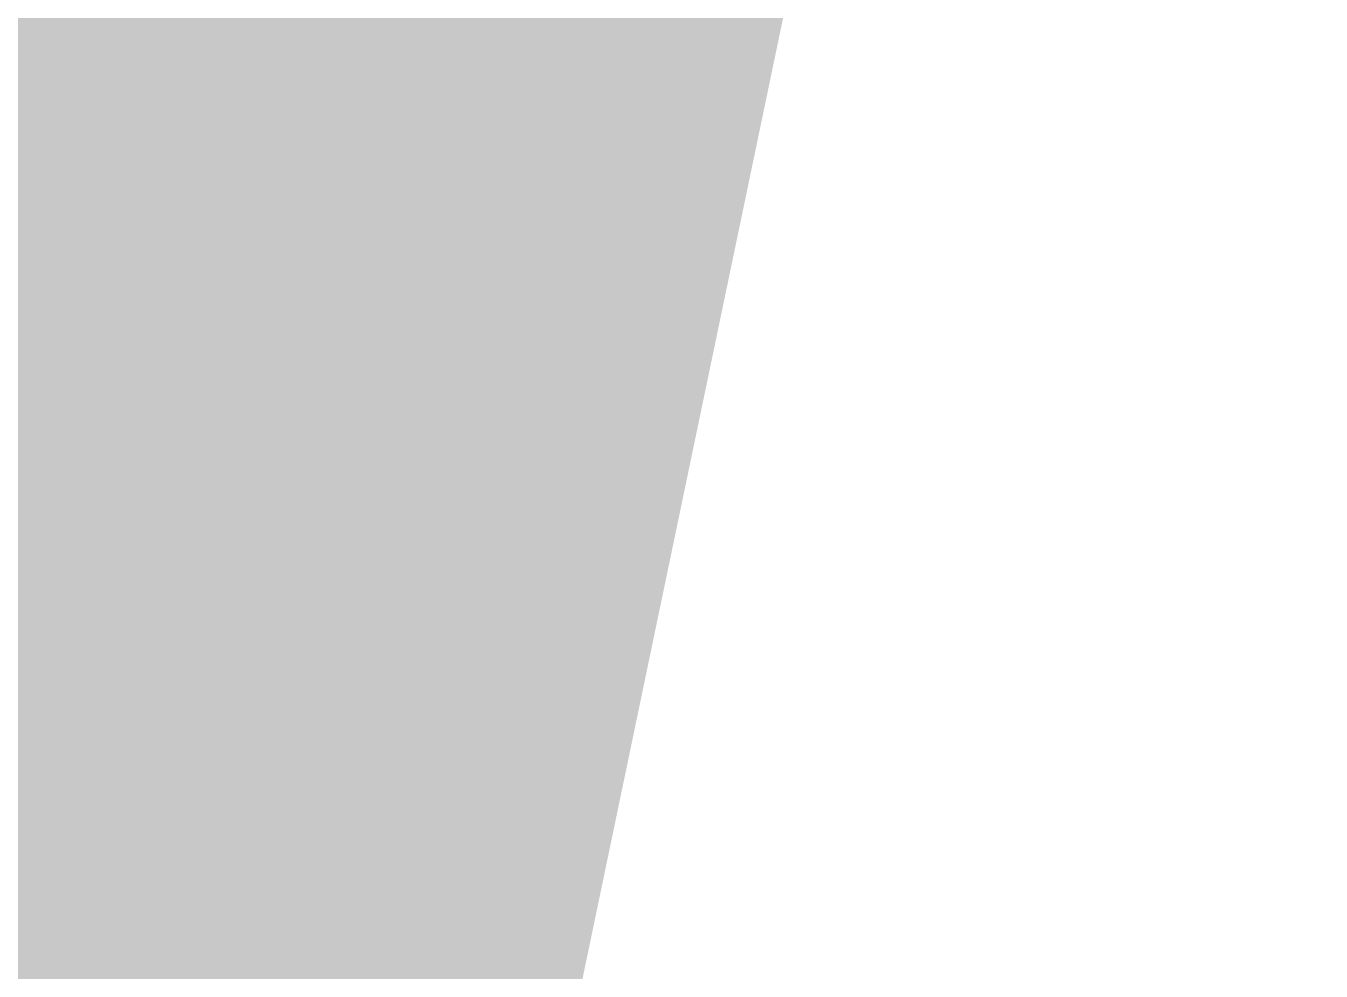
# Model space of a CAD drawing. Header units: inches. Extents: x 144.44 to 146.19, y -38.5 to -37.4.
# Drawn here: x 145.31766 to 145.31873, y -37.843195 to -37.842415 of the extents above; entities that cross this region are included whole.
import ezdxf

# ---------------------------------------------------------------- set-up
doc = ezdxf.new("R2010")
doc.units = ezdxf.units.IN
doc.header["$MEASUREMENT"] = 0

msp = doc.modelspace()

# ---------------------------------------------------------------- hatches: boundary and pattern name
msp.add_hatch(color=256).paths.add_polyline_path([(145.2133463, -37.8410224), (145.2133512, -37.8324099), (145.21335, -37.83092), (145.2133975, -37.8131792), (145.2134, -37.81225), (145.21353, -37.81177), (145.2138736, -37.8107085), (145.2164191, -37.7955305), (145.2170423, -37.7918659), (145.21721, -37.79088), (145.21818, -37.79098), (145.22025, -37.79258), (145.22116, -37.79245), (145.22211, -37.79231), (145.22272, -37.78894), (145.22633, -37.78931), (145.22639, -37.78902), (145.229799, -37.7893756), (145.229955, -37.7894181), (145.2358984, -37.790082), (145.2359834, -37.7901186), (145.2359796, -37.7900345), (145.23635, -37.78789), (145.23783, -37.77922), (145.23804, -37.77895), (145.23868, -37.77544), (145.2396701, -37.7698452), (145.24057, -37.76476), (145.2498656, -37.7657371), (145.25382, -37.7663), (145.25501, -37.76564), (145.25714, -37.76504), (145.25863, -37.76512), (145.25912, -37.76517), (145.26079, -37.76559), (145.26232, -37.76639), (145.26451, -37.76689), (145.26615, -37.76678), (145.2675309, -37.7665385), (145.2685839, -37.7659975), (145.2693128, -37.7655105), (145.2701768, -37.7645926), (145.2716543, -37.7638343), (145.27192, -37.76311), (145.27639, -37.76215), (145.2782, -37.76184), (145.287167, -37.7626118), (145.2895329, -37.762824), (145.2896005, -37.7628126), (145.2897092, -37.7628315), (145.29643, -37.76345), (145.2959, -37.7664), (145.29981, -37.76685), (145.30034, -37.76739), (145.29724, -37.76928), (145.29745, -37.7695), (145.29734, -37.77038), (145.29816, -37.77079), (145.29917, -37.77145), (145.2993825, -37.771853), (145.29946, -37.772), (145.30008, -37.77245), (145.30055, -37.77343), (145.30174, -37.77437), (145.30222, -37.77443), (145.3028734, -37.7751393), (145.30339, -37.7757), (145.30423, -37.77564), (145.30467, -37.77579), (145.30493, -37.77613), (145.30547, -37.77619), (145.30595, -37.77655), (145.30651, -37.77647), (145.30702, -37.77659), (145.30788, -37.77757), (145.3078598, -37.7776927), (145.30776, -37.7783), (145.3071827, -37.7785605), (145.30643, -37.7789), (145.3059798, -37.7798473), (145.30595, -37.77991), (145.30627, -37.78183), (145.3064109, -37.7821008), (145.30691, -37.78306), (145.3073996, -37.7836656), (145.30547, -37.78314), (145.30527, -37.78435), (145.30633, -37.78564), (145.30569, -37.78923), (145.30862, -37.78957), (145.30874, -37.79006), (145.30729, -37.79077), (145.30778, -37.79168), (145.307, -37.79243), (145.30791, -37.79394), (145.30884, -37.794), (145.30866, -37.7949), (145.3085721, -37.7953274), (145.3091136, -37.7954058), (145.3086278, -37.7978568), (145.3087136, -37.7980369), (145.30653, -37.80957), (145.3063741, -37.8103941), (145.30583, -37.81327), (145.30553, -37.81488), (145.30429, -37.82154), (145.31681, -37.81816), (145.3168927, -37.8187475), (145.31872, -37.83172), (145.31873, -37.84028), (145.31797, -37.84392), (145.30867, -37.84268), (145.30886, -37.84175), (145.30124, -37.83792), (145.29352, -37.83406), (145.28727, -37.83333), (145.28727, -37.83356), (145.28589, -37.83368), (145.28147, -37.83304), (145.28055, -37.8333), (145.28002, -37.83472), (145.2793, -37.8356), (145.27894, -37.83575), (145.2779, -37.83589), (145.27692, -37.83575), (145.2766091, -37.8357488), (145.27437, -37.83574), (145.2716, -37.83636), (145.26982, -37.8359), (145.269, -37.83611), (145.26828, -37.83661), (145.26714, -37.83704), (145.26561, -37.83668), (145.26429, -37.83658), (145.26315, -37.8363), (145.26285, -37.83637), (145.26153, -37.83602), (145.26052, -37.83609), (145.25929, -37.83662), (145.25883, -37.83666), (145.25854, -37.83659), (145.25704, -37.83587), (145.25651, -37.8358), (145.25054, -37.83769), (145.24829, -37.83786), (145.24621, -37.83775), (145.24495, -37.83845), (145.24309, -37.83864), (145.24092, -37.83873), (145.23874, -37.8386), (145.23829, -37.83869), (145.23777, -37.83889), (145.23703, -37.83958), (145.23518, -37.83936), (145.23437, -37.83953), (145.23327, -37.83946), (145.23198, -37.84008), (145.23032, -37.83974), (145.2283, -37.83937), (145.22674, -37.8393), (145.22279, -37.83788), (145.21661, -37.83819), (145.21454, -37.83943), (145.2133804, -37.8409769), (145.2133463, -37.8410224)], flags=0)

doc.saveas('drawing.dxf')
